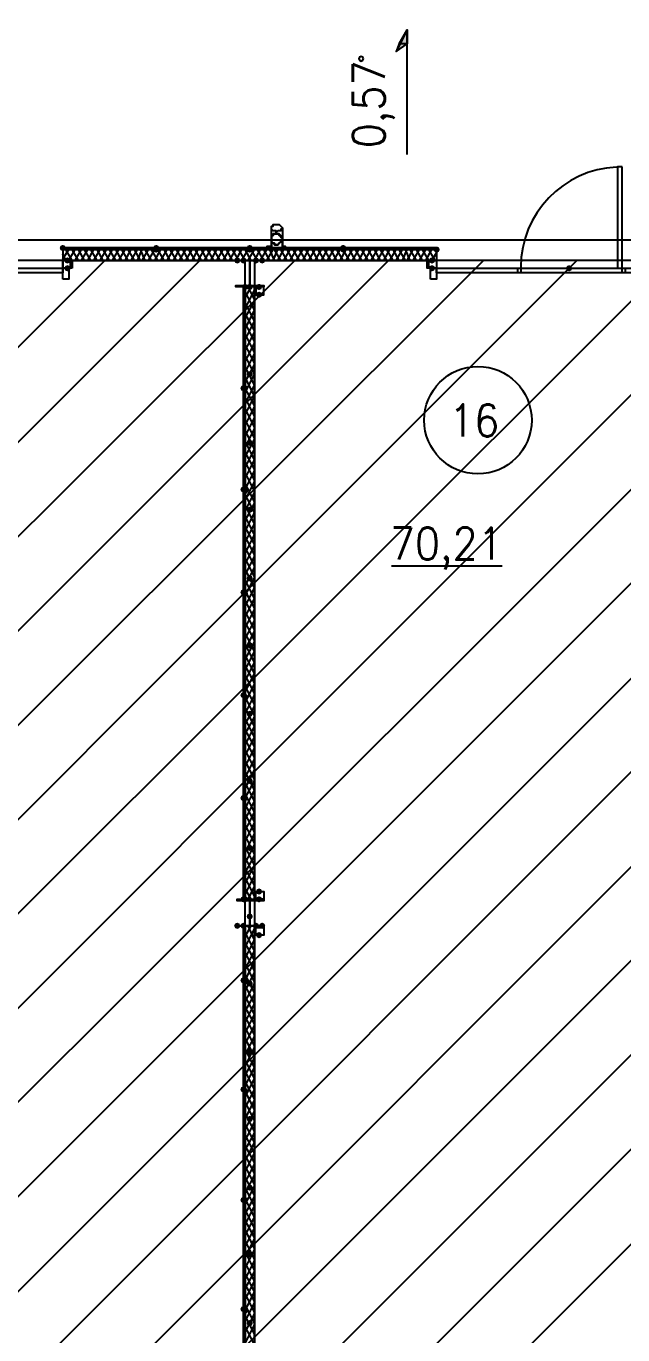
# Model space of a CAD drawing. Header units: millimetres. Extents: x 0 to 420, y 0 to 297.
# Drawn here: x 268.08 to 284.29, y 205.89 to 241.44 of the extents above; entities that cross this region are included whole.
import ezdxf

# ---------------------------------------------------------------- set-up
doc = ezdxf.new("R2010")
doc.units = ezdxf.units.MM
doc.layers.get('0').update_dxf_attribs({"linetype": 'CONTINUOUS'})
doc.styles.get("Standard").update_dxf_attribs({"font": 'STANDARD'})

msp = doc.modelspace()

# ---------------------------------------------------------------- hatches: boundary and pattern name
at = {"true_color": 0x000007}
h = msp.add_hatch(color=0, dxfattribs=at)
h.paths.add_polyline_path([(278.426333, 241.342333), (278.426333, 240.961333), (278.214667, 240.961333)], flags=0)
h.paths.add_polyline_path([(278.426333, 240.961333), (278.214667, 240.961333), (278.13, 240.749667)], flags=0)
at = {"true_color": 0x0000fe}
for points in [[(269.155333, 235.415667), (269.130462, 235.355871), (269.070667, 235.331), (269.010871, 235.355871), (268.986, 235.415667), (269.010871, 235.475462), (269.070667, 235.500333), (269.130462, 235.475463)], [(271.695333, 235.415667), (271.670462, 235.355871), (271.610667, 235.331), (271.550871, 235.355871), (271.526, 235.415667), (271.550871, 235.475462), (271.610667, 235.500333), (271.670462, 235.475463)], [(271.695333, 235.373333), (271.670462, 235.313538), (271.610667, 235.288667), (271.550871, 235.313538), (271.526, 235.373333), (271.550871, 235.433129), (271.610667, 235.458), (271.670462, 235.433129)], [(274.235333, 235.415667), (274.210462, 235.355871), (274.150667, 235.331), (274.090871, 235.355871), (274.066, 235.415667), (274.090871, 235.475462), (274.150667, 235.500333), (274.210462, 235.475463)], [(274.235333, 235.415667), (274.210462, 235.355871), (274.150667, 235.331), (274.090871, 235.355871), (274.066, 235.415667), (274.090871, 235.475462), (274.150667, 235.500333), (274.210462, 235.475463)], [(274.235333, 235.373333), (274.210462, 235.313538), (274.150667, 235.288667), (274.090871, 235.313538), (274.066, 235.373333), (274.090871, 235.433129), (274.150667, 235.458), (274.210462, 235.433129)], [(274.235333, 235.373333), (274.210462, 235.313538), (274.150667, 235.288667), (274.090871, 235.313538), (274.066, 235.373333), (274.090871, 235.433129), (274.150667, 235.458), (274.210462, 235.433129)], [(276.775333, 235.415667), (276.750463, 235.355871), (276.690667, 235.331), (276.630871, 235.355871), (276.606, 235.415667), (276.630871, 235.475462), (276.690667, 235.500333), (276.750462, 235.475463)], [(276.775333, 235.373333), (276.750463, 235.313538), (276.690667, 235.288667), (276.630871, 235.313538), (276.606, 235.373333), (276.630871, 235.433129), (276.690667, 235.458), (276.750462, 235.433129)], [(279.315333, 235.373333), (279.290462, 235.313538), (279.230667, 235.288667), (279.170871, 235.313538), (279.146, 235.373333), (279.170871, 235.433129), (279.230667, 235.458), (279.290462, 235.433129)], [(274.108333, 234.357333), (274.083463, 234.297537), (274.023667, 234.272667), (273.963871, 234.297537), (273.939, 234.357333), (273.963871, 234.417129), (274.023667, 234.442), (274.083462, 234.417129)], [(274.066, 231.605667), (274.041129, 231.545871), (273.981333, 231.521), (273.921538, 231.545871), (273.896667, 231.605667), (273.921537, 231.665462), (273.981333, 231.690333), (274.041129, 231.665463)], [(274.108333, 231.605667), (274.083463, 231.545871), (274.023667, 231.521), (273.963871, 231.545871), (273.939, 231.605667), (273.963871, 231.665462), (274.023667, 231.690333), (274.083462, 231.665463)], [(274.066, 228.854), (274.041129, 228.794204), (273.981333, 228.769333), (273.921538, 228.794204), (273.896667, 228.854), (273.921537, 228.913796), (273.981333, 228.938667), (274.041129, 228.913796)], [(274.108333, 228.811667), (274.083463, 228.751871), (274.023667, 228.727), (273.963871, 228.751871), (273.939, 228.811667), (273.963871, 228.871462), (274.023667, 228.896333), (274.083462, 228.871463)], [(274.066, 226.06), (274.041129, 226.000204), (273.981333, 225.975333), (273.921538, 226.000204), (273.896667, 226.06), (273.921537, 226.119796), (273.981333, 226.144667), (274.041129, 226.119796)], [(274.108333, 226.017667), (274.083463, 225.957871), (274.023667, 225.933), (273.963871, 225.957871), (273.939, 226.017667), (273.963871, 226.077462), (274.023667, 226.102333), (274.083462, 226.077463)], [(274.066, 223.266), (274.041129, 223.206204), (273.981333, 223.181333), (273.921538, 223.206204), (273.896667, 223.266), (273.921537, 223.325796), (273.981333, 223.350667), (274.041129, 223.325796)], [(274.108333, 223.223667), (274.083463, 223.163871), (274.023667, 223.139), (273.963871, 223.163871), (273.939, 223.223667), (273.963871, 223.283462), (274.023667, 223.308333), (274.083462, 223.283463)], [(274.066, 220.472), (274.041129, 220.412204), (273.981333, 220.387333), (273.921538, 220.412204), (273.896667, 220.472), (273.921537, 220.531796), (273.981333, 220.556667), (274.041129, 220.531796)], [(274.108333, 220.472), (274.083463, 220.412204), (274.023667, 220.387333), (273.963871, 220.412204), (273.939, 220.472), (273.963871, 220.531796), (274.023667, 220.556667), (274.083462, 220.531796)], [(274.066, 217.720333), (274.041129, 217.660537), (273.981333, 217.635667), (273.921538, 217.660537), (273.896667, 217.720333), (273.921537, 217.780129), (273.981333, 217.805), (274.041129, 217.780129)], [(274.066, 217.720333), (274.041129, 217.660537), (273.981333, 217.635667), (273.921538, 217.660537), (273.896667, 217.720333), (273.921537, 217.780129), (273.981333, 217.805), (274.041129, 217.780129)], [(274.066, 215.519), (274.041129, 215.459204), (273.981333, 215.434333), (273.921538, 215.459204), (273.896667, 215.519), (273.921537, 215.578796), (273.981333, 215.603667), (274.041129, 215.578796)], [(274.108333, 215.476667), (274.083463, 215.416871), (274.023667, 215.392), (273.963871, 215.416871), (273.939, 215.476667), (273.963871, 215.536462), (274.023667, 215.561333), (274.083462, 215.536463)], [(274.066, 212.555667), (274.041129, 212.495871), (273.981333, 212.471), (273.921538, 212.495871), (273.896667, 212.555667), (273.921537, 212.615462), (273.981333, 212.640333), (274.041129, 212.615463)], [(274.108333, 212.513333), (274.083463, 212.453537), (274.023667, 212.428667), (273.963871, 212.453537), (273.939, 212.513333), (273.963871, 212.573129), (274.023667, 212.598), (274.083462, 212.573129)], [(274.066, 209.55), (274.041129, 209.490204), (273.981333, 209.465333), (273.921538, 209.490204), (273.896667, 209.55), (273.921537, 209.609796), (273.981333, 209.634667), (274.041129, 209.609796)], [(274.108333, 209.55), (274.083463, 209.490204), (274.023667, 209.465333), (273.963871, 209.490204), (273.939, 209.55), (273.963871, 209.609796), (274.023667, 209.634667), (274.083462, 209.609796)], [(274.066, 206.586667), (274.041129, 206.526871), (273.981333, 206.502), (273.921538, 206.526871), (273.896667, 206.586667), (273.921537, 206.646462), (273.981333, 206.671333), (274.041129, 206.646463)], [(274.108333, 206.544333), (274.083463, 206.484537), (274.023667, 206.459667), (273.963871, 206.484537), (273.939, 206.544333), (273.963871, 206.604129), (274.023667, 206.629), (274.083462, 206.604129)]]:
    msp.add_hatch(color=0, dxfattribs=at).paths.add_polyline_path(points, flags=0)
at = {"true_color": 0x000007}
h = msp.add_hatch(color=0, dxfattribs=at)
h.paths.add_polyline_path([(274.150667, 235.415667), (269.070667, 235.415667), (274.150667, 235.373333)], flags=0)
h.paths.add_polyline_path([(269.070667, 235.415667), (274.150667, 235.373333), (269.070667, 235.373333)], flags=0)
h = msp.add_hatch(color=0, dxfattribs=at)
h.paths.add_polyline_path([(279.230667, 235.415667), (274.150667, 235.415667), (279.230667, 235.373333)], flags=0)
h.paths.add_polyline_path([(274.150667, 235.415667), (279.230667, 235.373333), (274.150667, 235.373333)], flags=0)
for points in [[(269.282333, 235.077), (269.257462, 235.017204), (269.197667, 234.992333), (269.137871, 235.017204), (269.113, 235.077), (269.137871, 235.136796), (269.197667, 235.161667), (269.257462, 235.136796)], [(273.896667, 235.077), (273.871796, 235.017204), (273.812, 234.992333), (273.752204, 235.017204), (273.727333, 235.077), (273.752204, 235.136796), (273.812, 235.161667), (273.871796, 235.136796)], [(274.066, 235.077), (274.041129, 235.017204), (273.981333, 234.992333), (273.921538, 235.017204), (273.896667, 235.077), (273.921537, 235.136796), (273.981333, 235.161667), (274.041129, 235.136796)], [(274.404667, 235.077), (274.379796, 235.017204), (274.32, 234.992333), (274.260204, 235.017204), (274.235333, 235.077), (274.260204, 235.136796), (274.32, 235.161667), (274.379796, 235.136796)], [(274.574, 235.077), (274.549129, 235.017204), (274.489333, 234.992333), (274.429538, 235.017204), (274.404667, 235.077), (274.429537, 235.136796), (274.489333, 235.161667), (274.549129, 235.136796)], [(279.188333, 235.077), (279.163462, 235.017204), (279.103667, 234.992333), (279.043871, 235.017204), (279.019, 235.077), (279.043871, 235.136796), (279.103667, 235.161667), (279.163462, 235.136796)], [(269.282333, 234.865333), (269.257462, 234.805537), (269.197667, 234.780667), (269.137871, 234.805537), (269.113, 234.865333), (269.137871, 234.925129), (269.197667, 234.95), (269.257462, 234.925129)], [(279.188333, 234.865333), (279.163462, 234.805537), (279.103667, 234.780667), (279.043871, 234.805537), (279.019, 234.865333), (279.043871, 234.925129), (279.103667, 234.95), (279.163462, 234.925129)], [(282.913667, 234.865333), (282.888796, 234.805537), (282.829, 234.780667), (282.769204, 234.805537), (282.744333, 234.865333), (282.769204, 234.925129), (282.829, 234.95), (282.888796, 234.925129)], [(282.913667, 234.865333), (282.888796, 234.805537), (282.829, 234.780667), (282.769204, 234.805537), (282.744333, 234.865333), (282.769204, 234.925129), (282.829, 234.95), (282.888796, 234.925129)], [(274.108333, 234.357333), (274.083463, 234.297537), (274.023667, 234.272667), (273.963871, 234.297537), (273.939, 234.357333), (273.963871, 234.417129), (274.023667, 234.442), (274.083462, 234.417129)], [(274.235333, 234.357333), (274.210462, 234.297537), (274.150667, 234.272667), (274.090871, 234.297537), (274.066, 234.357333), (274.090871, 234.417129), (274.150667, 234.442), (274.210462, 234.417129)], [(274.489333, 234.357333), (274.464462, 234.297537), (274.404667, 234.272667), (274.344871, 234.297537), (274.32, 234.357333), (274.344871, 234.417129), (274.404667, 234.442), (274.464462, 234.417129)], [(274.489333, 234.145667), (274.464462, 234.085871), (274.404667, 234.061), (274.344871, 234.085871), (274.32, 234.145667), (274.344871, 234.205462), (274.404667, 234.230333), (274.464462, 234.205463)], [(274.235333, 231.986667), (274.210462, 231.926871), (274.150667, 231.902), (274.090871, 231.926871), (274.066, 231.986667), (274.090871, 232.046462), (274.150667, 232.071333), (274.210462, 232.046463)], [(274.235333, 230.124), (274.210462, 230.064204), (274.150667, 230.039333), (274.090871, 230.064204), (274.066, 230.124), (274.090871, 230.183796), (274.150667, 230.208667), (274.210462, 230.183796)], [(274.235333, 228.303667), (274.210462, 228.243871), (274.150667, 228.219), (274.090871, 228.243871), (274.066, 228.303667), (274.090871, 228.363462), (274.150667, 228.388333), (274.210462, 228.363463)], [(274.235333, 226.441), (274.210462, 226.381204), (274.150667, 226.356333), (274.090871, 226.381204), (274.066, 226.441), (274.090871, 226.500796), (274.150667, 226.525667), (274.210462, 226.500796)], [(274.235333, 224.620667), (274.210462, 224.560871), (274.150667, 224.536), (274.090871, 224.560871), (274.066, 224.620667), (274.090871, 224.680462), (274.150667, 224.705333), (274.210462, 224.680463)], [(274.235333, 222.758), (274.210462, 222.698204), (274.150667, 222.673333), (274.090871, 222.698204), (274.066, 222.758), (274.090871, 222.817796), (274.150667, 222.842667), (274.210462, 222.817796)], [(274.235333, 220.937667), (274.210462, 220.877871), (274.150667, 220.853), (274.090871, 220.877871), (274.066, 220.937667), (274.090871, 220.997462), (274.150667, 221.022333), (274.210462, 220.997463)], [(274.235333, 219.117333), (274.210462, 219.057537), (274.150667, 219.032667), (274.090871, 219.057537), (274.066, 219.117333), (274.090871, 219.177129), (274.150667, 219.202), (274.210462, 219.177129)], [(274.489333, 217.932), (274.464462, 217.872204), (274.404667, 217.847333), (274.344871, 217.872204), (274.32, 217.932), (274.344871, 217.991796), (274.404667, 218.016667), (274.464462, 217.991796)], [(274.108333, 217.720333), (274.083463, 217.660537), (274.023667, 217.635667), (273.963871, 217.660537), (273.939, 217.720333), (273.963871, 217.780129), (274.023667, 217.805), (274.083462, 217.780129)], [(274.489333, 217.720333), (274.464462, 217.660537), (274.404667, 217.635667), (274.344871, 217.660537), (274.32, 217.720333), (274.344871, 217.780129), (274.404667, 217.805), (274.464462, 217.780129)], [(274.235333, 217.254667), (274.210462, 217.194871), (274.150667, 217.17), (274.090871, 217.194871), (274.066, 217.254667), (274.090871, 217.314462), (274.150667, 217.339333), (274.210462, 217.314463)], [(273.896667, 217.000667), (273.871796, 216.940871), (273.812, 216.916), (273.752204, 216.940871), (273.727333, 217.000667), (273.752204, 217.060462), (273.812, 217.085333), (273.871796, 217.060463)], [(274.066, 217.000667), (274.041129, 216.940871), (273.981333, 216.916), (273.921538, 216.940871), (273.896667, 217.000667), (273.921537, 217.060462), (273.981333, 217.085333), (274.041129, 217.060463)], [(274.404667, 217.000667), (274.379796, 216.940871), (274.32, 216.916), (274.260204, 216.940871), (274.235333, 217.000667), (274.260204, 217.060462), (274.32, 217.085333), (274.379796, 217.060463)], [(274.574, 217.000667), (274.549129, 216.940871), (274.489333, 216.916), (274.429538, 216.940871), (274.404667, 217.000667), (274.429537, 217.060462), (274.489333, 217.085333), (274.549129, 217.060463)], [(274.489333, 216.746667), (274.464462, 216.686871), (274.404667, 216.662), (274.344871, 216.686871), (274.32, 216.746667), (274.344871, 216.806462), (274.404667, 216.831333), (274.464462, 216.806463)], [(274.235333, 215.434333), (274.210462, 215.374537), (274.150667, 215.349667), (274.090871, 215.374537), (274.066, 215.434333), (274.090871, 215.494129), (274.150667, 215.519), (274.210462, 215.494129)], [(274.235333, 213.571667), (274.210462, 213.511871), (274.150667, 213.487), (274.090871, 213.511871), (274.066, 213.571667), (274.090871, 213.631462), (274.150667, 213.656333), (274.210462, 213.631463)], [(274.235333, 211.751333), (274.210462, 211.691537), (274.150667, 211.666667), (274.090871, 211.691537), (274.066, 211.751333), (274.090871, 211.811129), (274.150667, 211.836), (274.210462, 211.811129)], [(274.235333, 209.888667), (274.210462, 209.828871), (274.150667, 209.804), (274.090871, 209.828871), (274.066, 209.888667), (274.090871, 209.948462), (274.150667, 209.973333), (274.210462, 209.948463)], [(274.235333, 208.068333), (274.210462, 208.008537), (274.150667, 207.983667), (274.090871, 208.008537), (274.066, 208.068333), (274.090871, 208.128129), (274.150667, 208.153), (274.210462, 208.128129)], [(274.235333, 206.205667), (274.210462, 206.145871), (274.150667, 206.121), (274.090871, 206.145871), (274.066, 206.205667), (274.090871, 206.265462), (274.150667, 206.290333), (274.210462, 206.265463)]]:
    msp.add_hatch(color=0, dxfattribs=at).paths.add_polyline_path(points, flags=0)
h = msp.add_hatch(color=0, dxfattribs=at)
h.paths.add_polyline_path([(274.023667, 234.357333), (273.981333, 234.357333), (274.023667, 217.720333)], flags=0)
h.paths.add_polyline_path([(273.981333, 234.357333), (274.023667, 217.720333), (273.981333, 217.720333)], flags=0)
h = msp.add_hatch(color=0, dxfattribs=at)
h.paths.add_polyline_path([(274.023667, 217.000667), (273.981333, 217.000667), (274.023667, 200.617667)], flags=0)
h.paths.add_polyline_path([(273.981333, 217.000667), (274.023667, 200.617667), (273.981333, 200.617667)], flags=0)

# ---------------------------------------------------------------- linework, layer by layer
at = {"color": 0, "true_color": 0x000007}
for points in [[(117.263333, 244.221), (378.883333, 244.221), (378.883333, 235.627333), (117.263333, 235.627333)], [(278.426333, 241.342333), (278.426333, 240.961333), (278.214667, 240.961333)], [(278.426333, 240.961333), (278.214667, 240.961333), (278.13, 240.749667)], [(277.241, 240.559167), (277.222394, 240.604061), (277.1775, 240.622667), (277.132606, 240.604061), (277.114, 240.559167), (277.132606, 240.514272), (277.1775, 240.495667), (277.222394, 240.514272)], [(284.268333, 237.617), (284.141333, 237.617), (284.141333, 234.865333), (284.268333, 234.865333)], [(274.616333, 235.458), (274.743333, 235.458), (274.743333, 235.669667), (274.743333, 235.712), (274.743333, 235.754333), (274.785667, 235.754333), (274.785667, 235.796667), (274.828, 235.796667), (274.870333, 235.796667), (274.912667, 235.796667), (274.955, 235.796667), (274.997333, 235.754333), (274.997333, 235.712), (275.039667, 235.712), (275.039667, 235.669667), (275.039667, 235.458), (275.124333, 235.458), (275.039667, 235.458), (275.039667, 235.669667), (274.997333, 235.712), (274.997333, 235.754333), (274.955, 235.754333), (274.955, 235.796667), (274.912667, 235.796667), (274.870333, 235.796667), (274.828, 235.796667), (274.785667, 235.796667), (274.785667, 235.754333), (274.743333, 235.754333), (274.743333, 235.712), (274.743333, 235.669667), (274.743333, 235.458), (274.616333, 235.458), (274.743333, 235.458), (274.743333, 235.669667), (274.743333, 235.712), (274.743333, 235.754333), (274.785667, 235.754333), (274.785667, 235.796667), (274.828, 235.796667), (274.870333, 235.796667), (274.912667, 235.796667), (274.955, 235.796667), (274.997333, 235.754333), (274.997333, 235.712), (275.039667, 235.712), (275.039667, 235.669667), (275.039667, 235.458), (275.124333, 235.458), (275.039667, 235.458), (275.039667, 235.669667), (274.997333, 235.712), (274.997333, 235.754333), (274.955, 235.754333), (274.955, 235.796667), (274.912667, 235.796667), (274.870333, 235.796667), (274.828, 235.796667), (274.785667, 235.796667), (274.785667, 235.754333), (274.743333, 235.754333), (274.743333, 235.712), (274.743333, 235.669667), (274.743333, 235.458), (274.616333, 235.458), (274.743333, 235.458), (274.743333, 235.669667), (274.743333, 235.712), (274.743333, 235.754333), (274.785667, 235.754333), (274.785667, 235.796667), (274.828, 235.796667), (274.870333, 235.796667), (274.912667, 235.796667), (274.955, 235.796667), (274.955, 235.754333), (274.997333, 235.754333), (274.997333, 235.712), (275.039667, 235.669667), (275.039667, 235.458), (275.124333, 235.458), (275.039667, 235.458), (275.039667, 235.669667), (275.039667, 235.712), (274.997333, 235.712), (274.997333, 235.754333), (274.955, 235.796667), (274.912667, 235.796667), (274.870333, 235.796667), (274.828, 235.796667), (274.785667, 235.796667), (274.785667, 235.754333), (274.743333, 235.754333), (274.743333, 235.712), (274.743333, 235.669667), (274.743333, 235.458)], [(274.743333, 235.966), (274.743333, 236.008333), (274.785667, 236.008333), (274.785667, 236.050667), (274.828, 236.050667), (274.870333, 236.050667), (274.912667, 236.050667), (274.955, 236.050667), (274.997333, 236.008333), (275.039667, 235.966), (275.039667, 235.923667), (274.997333, 235.923667), (274.997333, 235.881333), (274.955, 235.881333), (274.912667, 235.881333), (274.870333, 235.839), (274.870333, 235.881333), (274.828, 235.881333), (274.785667, 235.881333), (274.743333, 235.923667)], [(274.743333, 235.669667), (274.743333, 235.627333), (274.743333, 235.585), (274.785667, 235.542667), (274.828, 235.542667), (274.828, 235.500333), (274.870333, 235.500333), (274.912667, 235.500333), (274.955, 235.542667), (274.997333, 235.585), (274.997333, 235.627333), (275.039667, 235.627333), (275.039667, 235.669667), (274.997333, 235.712), (274.997333, 235.754333), (274.955, 235.754333), (274.955, 235.796667), (274.912667, 235.796667), (274.870333, 235.796667), (274.828, 235.796667), (274.785667, 235.796667), (274.785667, 235.754333), (274.743333, 235.754333), (274.743333, 235.712), (274.743333, 235.669667), (274.743333, 235.712), (274.743333, 235.754333), (274.785667, 235.754333), (274.785667, 235.796667), (274.828, 235.796667), (274.870333, 235.796667), (274.912667, 235.796667), (274.955, 235.796667), (274.955, 235.754333), (274.997333, 235.754333), (274.997333, 235.712), (275.039667, 235.669667), (275.039667, 235.627333), (274.997333, 235.627333), (274.997333, 235.585), (274.955, 235.542667), (274.912667, 235.500333), (274.870333, 235.500333), (274.828, 235.500333), (274.828, 235.542667), (274.785667, 235.542667), (274.743333, 235.585), (274.743333, 235.627333)], [(275.039667, 235.669667), (275.039667, 235.627333), (274.997333, 235.627333), (274.997333, 235.585), (274.955, 235.542667), (274.912667, 235.500333), (274.870333, 235.500333), (274.828, 235.500333), (274.828, 235.542667), (274.785667, 235.542667), (274.743333, 235.585), (274.743333, 235.627333), (274.743333, 235.669667), (274.743333, 235.712), (274.743333, 235.754333), (274.785667, 235.754333), (274.785667, 235.796667), (274.828, 235.796667), (274.870333, 235.796667), (274.912667, 235.796667), (274.955, 235.796667), (274.955, 235.754333), (274.997333, 235.754333), (274.997333, 235.712)], [(105.156, 117.940667), (390.990667, 117.940667), (390.990667, 235.627333), (105.156, 235.627333)], [(274.150667, 235.415667), (269.070667, 235.415667), (274.150667, 235.373333)], [(269.070667, 235.415667), (274.150667, 235.373333), (269.070667, 235.373333)], [(269.070667, 235.373333), (274.150667, 235.373333), (274.150667, 235.415667), (269.070667, 235.415667)], [(269.070667, 235.373333), (274.150667, 235.373333), (274.150667, 235.415667), (269.070667, 235.415667)], [(279.230667, 235.415667), (274.150667, 235.415667), (279.230667, 235.373333)], [(274.150667, 235.415667), (279.230667, 235.373333), (274.150667, 235.373333)], [(279.230667, 235.415667), (274.150667, 235.415667), (274.150667, 235.373333), (279.230667, 235.373333)], [(279.230667, 235.415667), (274.150667, 235.415667), (274.150667, 235.373333), (279.230667, 235.373333)], [(274.023667, 235.077), (256.921, 235.077), (256.921, 200.617667), (274.023667, 200.617667)], [(269.324667, 234.865333), (269.070667, 234.865333), (269.070667, 235.077), (269.324667, 235.077)], [(269.282333, 234.865333), (269.282333, 235.077), (269.070667, 235.077), (269.070667, 234.865333)], [(274.531667, 234.357333), (273.769667, 234.357333), (273.769667, 234.399667), (274.150667, 234.399667), (274.150667, 235.077), (273.769667, 235.077), (274.531667, 235.077), (274.150667, 235.077), (274.150667, 234.399667), (274.531667, 234.399667)], [(291.380333, 200.617667), (291.380333, 235.077), (274.277667, 235.077), (274.277667, 200.617667)], [(279.230667, 234.865333), (279.019, 234.865333), (279.019, 235.077), (279.230667, 235.077), (279.230667, 234.865333), (278.976667, 234.865333), (278.976667, 235.077), (279.230667, 235.077)], [(261.831667, 234.865333), (269.070667, 234.865333), (269.070667, 234.738333), (261.831667, 234.738333)], [(269.070667, 234.569), (269.070667, 234.865333), (269.24, 234.865333), (269.24, 234.569)], [(279.061333, 234.569), (279.061333, 234.865333), (279.230667, 234.865333), (279.230667, 234.569)], [(279.230667, 234.865333), (286.469667, 234.865333), (286.469667, 234.738333), (279.230667, 234.738333)], [(281.432, 234.865333), (281.516667, 234.865333), (281.516667, 234.738333), (281.432, 234.738333)], [(284.268333, 234.865333), (284.353, 234.865333), (284.353, 234.738333), (284.268333, 234.738333)], [(274.023667, 234.357333), (273.981333, 234.357333), (274.023667, 217.720333)], [(273.981333, 234.357333), (274.023667, 217.720333), (273.981333, 217.720333)], [(273.981333, 234.357333), (273.981333, 217.720333), (274.023667, 217.720333), (274.023667, 234.357333)], [(273.981333, 234.357333), (273.981333, 217.720333), (274.023667, 217.720333), (274.023667, 234.357333)], [(274.277667, 217.720333), (274.277667, 234.357333), (274.023667, 234.357333), (274.023667, 217.720333)], [(274.531667, 234.357333), (274.32, 234.357333), (274.32, 234.145667), (274.531667, 234.145667), (274.531667, 234.357333), (274.277667, 234.357333), (274.277667, 234.145667), (274.531667, 234.145667)], [(274.531667, 217.000667), (273.812, 217.000667), (274.150667, 217.000667), (274.150667, 217.678), (273.812, 217.678), (273.812, 217.720333), (274.531667, 217.720333), (274.531667, 217.678), (274.150667, 217.678), (274.150667, 217.000667)], [(274.531667, 217.720333), (274.32, 217.720333), (274.32, 217.932), (274.531667, 217.932), (274.531667, 217.720333), (274.277667, 217.720333), (274.277667, 217.932), (274.531667, 217.932)], [(274.023667, 217.000667), (273.981333, 217.000667), (274.023667, 200.617667)], [(273.981333, 217.000667), (274.023667, 200.617667), (273.981333, 200.617667)], [(273.981333, 217.000667), (273.981333, 200.617667), (274.023667, 200.617667), (274.023667, 217.000667)], [(273.981333, 217.000667), (273.981333, 200.617667), (274.023667, 200.617667), (274.023667, 217.000667)], [(274.531667, 216.746667), (274.32, 216.746667), (274.32, 216.958333), (274.531667, 216.958333), (274.531667, 216.746667), (274.277667, 216.746667), (274.277667, 217.000667), (274.531667, 217.000667)]]:
    msp.add_lwpolyline(points, close=True, dxfattribs=at)
for points in [[(278.426333, 237.955667), (278.426333, 241.342333), (278.13, 240.749667), (278.426333, 240.961333)], [(284.118677, 237.613977), (283.85015, 237.588163), (283.590069, 237.537219), (283.339649, 237.462416), (283.100107, 237.365024), (282.872658, 237.246314), (282.658519, 237.107555), (282.458905, 236.950018), (282.275033, 236.774973), (282.10812, 236.58369), (281.95938, 236.377438), (281.830031, 236.157489), (281.721288, 235.925112), (281.634367, 235.681577), (281.570485, 235.428154), (281.530857, 235.166115), (281.516701, 234.896728)], [(274.743333, 235.669667), (274.743333, 235.966)], [(275.039667, 235.966), (275.039667, 235.669667)], [(274.150667, 235.373333), (269.070667, 235.373333), (274.150667, 235.415667), (269.070667, 235.415667)], [(269.070667, 235.119333), (269.24, 235.373333)], [(269.070667, 235.373333), (269.070667, 235.077)], [(269.070667, 235.373333), (269.070667, 235.077)], [(279.230667, 235.373333), (269.070667, 235.373333)], [(269.324667, 235.077), (269.155333, 235.373333)], [(269.24, 235.077), (269.409333, 235.373333)], [(269.494, 235.077), (269.324667, 235.373333)], [(269.409333, 235.077), (269.578667, 235.373333)], [(269.663333, 235.077), (269.494, 235.373333)], [(269.578667, 235.077), (269.748, 235.373333)], [(269.832667, 235.077), (269.663333, 235.373333)], [(269.748, 235.077), (269.917333, 235.373333)], [(270.002, 235.077), (269.832667, 235.373333)], [(269.917333, 235.077), (270.086667, 235.373333)], [(270.171333, 235.077), (270.002, 235.373333)], [(270.086667, 235.077), (270.256, 235.373333)], [(270.340667, 235.077), (270.171333, 235.373333)], [(270.256, 235.077), (270.425333, 235.373333)], [(270.51, 235.077), (270.340667, 235.373333)], [(270.425333, 235.077), (270.594667, 235.373333)], [(270.679333, 235.077), (270.51, 235.373333)], [(270.594667, 235.077), (270.764, 235.373333)], [(270.848667, 235.077), (270.679333, 235.373333)], [(270.764, 235.077), (270.933333, 235.373333)], [(271.018, 235.077), (270.848667, 235.373333)], [(270.933333, 235.077), (271.102667, 235.373333)], [(271.187333, 235.077), (271.018, 235.373333)], [(271.102667, 235.077), (271.229667, 235.373333)], [(271.314333, 235.077), (271.187333, 235.373333)], [(271.229667, 235.077), (271.399, 235.373333)], [(271.483667, 235.077), (271.314333, 235.373333)], [(271.399, 235.077), (271.568333, 235.373333)], [(271.653, 235.077), (271.483667, 235.373333)], [(271.568333, 235.077), (271.737667, 235.373333)], [(271.822333, 235.077), (271.653, 235.373333)], [(271.737667, 235.077), (271.907, 235.373333)], [(271.991667, 235.077), (271.822333, 235.373333)], [(271.907, 235.077), (272.076333, 235.373333)], [(272.161, 235.077), (271.991667, 235.373333)], [(272.076333, 235.077), (272.245667, 235.373333)], [(272.330333, 235.077), (272.161, 235.373333)], [(272.245667, 235.077), (272.415, 235.373333)], [(272.499667, 235.077), (272.330333, 235.373333)], [(272.415, 235.077), (272.584333, 235.373333)], [(272.669, 235.077), (272.499667, 235.373333)], [(272.584333, 235.077), (272.753667, 235.373333)], [(272.838333, 235.077), (272.669, 235.373333)], [(272.753667, 235.077), (272.923, 235.373333)], [(273.007667, 235.077), (272.838333, 235.373333)], [(272.923, 235.077), (273.092333, 235.373333)], [(273.177, 235.077), (273.007667, 235.373333)], [(273.092333, 235.077), (273.261667, 235.373333)], [(273.346333, 235.077), (273.177, 235.373333)], [(273.261667, 235.077), (273.431, 235.373333)], [(273.515667, 235.077), (273.346333, 235.373333)], [(273.431, 235.077), (273.600333, 235.373333)], [(273.685, 235.077), (273.515667, 235.373333)], [(273.600333, 235.077), (273.769667, 235.373333)], [(273.854333, 235.077), (273.685, 235.373333)], [(273.769667, 235.077), (273.939, 235.373333)], [(274.023667, 235.077), (273.854333, 235.373333)], [(273.939, 235.077), (274.108333, 235.373333)], [(274.193, 235.077), (274.023667, 235.373333)], [(274.108333, 235.077), (274.277667, 235.373333)], [(279.230667, 235.415667), (274.150667, 235.415667), (279.230667, 235.415667), (274.150667, 235.373333)], [(274.362333, 235.077), (274.193, 235.373333)], [(274.277667, 235.077), (274.447, 235.373333)], [(274.531667, 235.077), (274.362333, 235.373333)], [(274.447, 235.077), (274.616333, 235.373333)], [(274.701, 235.077), (274.531667, 235.373333)], [(274.616333, 235.077), (274.785667, 235.373333)], [(274.828, 235.077), (274.701, 235.373333)], [(274.785667, 235.077), (274.912667, 235.373333)], [(274.997333, 235.077), (274.828, 235.373333)], [(274.912667, 235.077), (275.082, 235.373333)], [(275.166667, 235.077), (274.997333, 235.373333)], [(275.082, 235.077), (275.251333, 235.373333)], [(275.336, 235.077), (275.166667, 235.373333)], [(275.251333, 235.077), (275.420667, 235.373333)], [(275.505333, 235.077), (275.336, 235.373333)], [(275.420667, 235.077), (275.59, 235.373333)], [(275.674667, 235.077), (275.505333, 235.373333)], [(275.59, 235.077), (275.759333, 235.373333)], [(275.844, 235.077), (275.674667, 235.373333)], [(275.759333, 235.077), (275.928667, 235.373333)], [(276.013333, 235.077), (275.844, 235.373333)], [(275.928667, 235.077), (276.098, 235.373333)], [(276.182667, 235.077), (276.013333, 235.373333)], [(276.098, 235.077), (276.267333, 235.373333)], [(276.352, 235.077), (276.182667, 235.373333)], [(276.267333, 235.077), (276.436667, 235.373333)], [(276.521333, 235.077), (276.352, 235.373333)], [(276.436667, 235.077), (276.606, 235.373333)], [(276.690667, 235.077), (276.521333, 235.373333)], [(276.606, 235.077), (276.775333, 235.373333)], [(276.86, 235.077), (276.690667, 235.373333)], [(276.775333, 235.077), (276.944667, 235.373333)], [(277.029333, 235.077), (276.86, 235.373333)], [(276.944667, 235.077), (277.114, 235.373333)], [(277.198667, 235.077), (277.029333, 235.373333)], [(277.114, 235.077), (277.283333, 235.373333)], [(277.368, 235.077), (277.198667, 235.373333)], [(277.283333, 235.077), (277.452667, 235.373333)], [(277.537333, 235.077), (277.368, 235.373333)], [(277.452667, 235.077), (277.622, 235.373333)], [(277.706667, 235.077), (277.537333, 235.373333)], [(277.622, 235.077), (277.791333, 235.373333)], [(277.876, 235.077), (277.706667, 235.373333)], [(277.791333, 235.077), (277.960667, 235.373333)], [(278.045333, 235.077), (277.876, 235.373333)], [(277.960667, 235.077), (278.13, 235.373333)], [(278.214667, 235.077), (278.045333, 235.373333)], [(278.13, 235.077), (278.299333, 235.373333)], [(278.384, 235.077), (278.214667, 235.373333)], [(278.299333, 235.077), (278.426333, 235.373333)], [(278.511, 235.077), (278.384, 235.373333)], [(278.426333, 235.077), (278.595667, 235.373333)], [(278.680333, 235.077), (278.511, 235.373333)], [(278.595667, 235.077), (278.765, 235.373333)], [(278.849667, 235.077), (278.680333, 235.373333)], [(278.765, 235.077), (278.934333, 235.373333)], [(279.019, 235.077), (278.849667, 235.373333)], [(278.934333, 235.077), (279.103667, 235.373333)], [(279.188333, 235.077), (279.019, 235.373333)], [(279.230667, 235.331), (279.188333, 235.373333)], [(279.230667, 235.373333), (279.230667, 235.077)], [(279.230667, 235.373333), (279.230667, 235.077)], [(269.070667, 234.992333), (269.070667, 235.077), (265.472333, 235.077)], [(269.155333, 235.077), (269.070667, 235.246333)], [(269.24, 235.077), (279.061333, 235.077)], [(274.150667, 234.357333), (274.150667, 235.077)], [(279.103667, 235.077), (279.230667, 235.288667)], [(282.829, 235.077), (279.230667, 235.077), (279.230667, 234.992333)], [(286.469667, 234.992333), (286.469667, 235.077), (282.829, 235.077)], [(265.472333, 234.865333), (269.070667, 234.865333), (269.070667, 234.992333)], [(279.230667, 234.992333), (279.230667, 234.865333), (282.829, 234.865333)], [(282.829, 234.865333), (286.469667, 234.865333), (286.469667, 234.992333)], [(273.812, 234.357333), (273.812, 234.399667)], [(273.981333, 234.357333), (273.981333, 234.399667)], [(273.981333, 234.357333), (273.981333, 217.720333), (273.981333, 234.357333), (274.023667, 217.720333)], [(274.023667, 234.061), (274.193, 234.357333)], [(274.277667, 234.018667), (274.108333, 234.357333)], [(274.277667, 234.315), (274.277667, 234.357333)], [(274.32, 234.357333), (274.32, 234.399667)], [(274.489333, 234.357333), (274.489333, 234.399667)], [(274.023667, 233.764667), (274.277667, 234.272667)], [(274.277667, 233.722333), (274.023667, 234.230333)], [(274.023667, 233.510667), (274.277667, 233.976333)], [(274.277667, 233.426), (274.023667, 233.934)], [(274.023667, 233.214333), (274.277667, 233.722333)], [(274.277667, 233.172), (274.023667, 233.637667)], [(274.023667, 232.918), (274.277667, 233.426)], [(274.277667, 232.875667), (274.023667, 233.383667)], [(274.023667, 232.621667), (274.277667, 233.129667)], [(274.277667, 232.579333), (274.023667, 233.087333)], [(274.023667, 232.325333), (274.277667, 232.833333)], [(274.277667, 232.283), (274.023667, 232.791)], [(274.023667, 232.029), (274.277667, 232.537)], [(274.277667, 231.986667), (274.023667, 232.494667)], [(274.023667, 231.775), (274.277667, 232.240667)], [(274.277667, 231.690333), (274.023667, 232.198333)], [(274.023667, 231.478667), (274.277667, 231.986667)], [(274.277667, 231.394), (274.023667, 231.902)], [(274.023667, 231.182333), (274.277667, 231.690333)], [(274.277667, 231.14), (274.023667, 231.605667)], [(274.023667, 230.886), (274.277667, 231.394)], [(274.277667, 230.843667), (274.023667, 231.351667)], [(274.023667, 230.589667), (274.277667, 231.097667)], [(274.277667, 230.547333), (274.023667, 231.055333)], [(274.023667, 230.293333), (274.277667, 230.801333)], [(274.277667, 230.251), (274.023667, 230.759)], [(274.023667, 229.997), (274.277667, 230.505)], [(274.277667, 229.954667), (274.023667, 230.462667)], [(274.023667, 229.743), (274.277667, 230.208667)], [(274.277667, 229.658333), (274.023667, 230.166333)], [(274.023667, 229.446667), (274.277667, 229.954667)], [(274.277667, 229.404333), (274.023667, 229.87)], [(274.023667, 229.150333), (274.277667, 229.658333)], [(274.277667, 229.108), (274.023667, 229.616)], [(274.023667, 228.854), (274.277667, 229.362)], [(274.277667, 228.811667), (274.023667, 229.319667)], [(274.023667, 228.557667), (274.277667, 229.065667)], [(274.277667, 228.515333), (274.023667, 229.023333)], [(274.023667, 228.261333), (274.277667, 228.769333)], [(274.277667, 228.219), (274.023667, 228.727)], [(274.023667, 228.007333), (274.277667, 228.473)], [(274.277667, 227.922667), (274.023667, 228.430667)], [(274.023667, 227.711), (274.277667, 228.219)], [(274.277667, 227.626333), (274.023667, 228.134333)], [(274.023667, 227.414667), (274.277667, 227.922667)], [(274.277667, 227.372333), (274.023667, 227.838)], [(274.023667, 227.118333), (274.277667, 227.626333)], [(274.277667, 227.076), (274.023667, 227.584)], [(274.023667, 226.822), (274.277667, 227.33)], [(274.277667, 226.779667), (274.023667, 227.287667)], [(274.023667, 226.525667), (274.277667, 227.033667)], [(274.277667, 226.483333), (274.023667, 226.991333)], [(274.023667, 226.229333), (274.277667, 226.737333)], [(274.277667, 226.187), (274.023667, 226.695)], [(278.003, 226.779667), (281.008667, 226.779667)], [(274.023667, 225.975333), (274.277667, 226.441)], [(274.277667, 225.890667), (274.023667, 226.398667)], [(274.023667, 225.679), (274.277667, 226.187)], [(274.277667, 225.636667), (274.023667, 226.102333)], [(274.023667, 225.382667), (274.277667, 225.890667)], [(274.277667, 225.340333), (274.023667, 225.848333)], [(274.023667, 225.086333), (274.277667, 225.594333)], [(274.277667, 225.044), (274.023667, 225.552)], [(274.023667, 224.79), (274.277667, 225.298)], [(274.277667, 224.747667), (274.023667, 225.255667)], [(274.023667, 224.493667), (274.277667, 225.001667)], [(274.277667, 224.451333), (274.023667, 224.959333)], [(274.023667, 224.239667), (274.277667, 224.705333)], [(274.277667, 224.155), (274.023667, 224.663)], [(274.023667, 223.943333), (274.277667, 224.451333)], [(274.277667, 223.858667), (274.023667, 224.366667)], [(274.023667, 223.647), (274.277667, 224.155)], [(274.277667, 223.604667), (274.023667, 224.070333)], [(274.023667, 223.350667), (274.277667, 223.858667)], [(274.277667, 223.308333), (274.023667, 223.816333)], [(274.023667, 223.054333), (274.277667, 223.562333)], [(274.277667, 223.012), (274.023667, 223.52)], [(274.023667, 222.758), (274.277667, 223.266)], [(274.277667, 222.715667), (274.023667, 223.223667)], [(274.023667, 222.461667), (274.277667, 222.969667)], [(274.277667, 222.419333), (274.023667, 222.927333)], [(274.023667, 222.207667), (274.277667, 222.673333)], [(274.277667, 222.123), (274.023667, 222.631)], [(274.023667, 221.911333), (274.277667, 222.419333)], [(274.277667, 221.869), (274.023667, 222.334667)], [(274.023667, 221.615), (274.277667, 222.123)], [(274.277667, 221.572667), (274.023667, 222.080667)], [(274.023667, 221.318667), (274.277667, 221.826667)], [(274.277667, 221.276333), (274.023667, 221.784333)], [(274.023667, 221.022333), (274.277667, 221.530333)], [(274.277667, 220.98), (274.023667, 221.488)], [(274.023667, 220.726), (274.277667, 221.234)], [(274.277667, 220.683667), (274.023667, 221.191667)], [(274.023667, 220.472), (274.277667, 220.937667)], [(274.277667, 220.387333), (274.023667, 220.895333)], [(274.023667, 220.175667), (274.277667, 220.683667)], [(274.277667, 220.091), (274.023667, 220.599)], [(274.023667, 219.879333), (274.277667, 220.387333)], [(274.277667, 219.837), (274.023667, 220.302667)], [(274.023667, 219.583), (274.277667, 220.091)], [(274.277667, 219.540667), (274.023667, 220.048667)], [(274.023667, 219.286667), (274.277667, 219.794667)], [(274.277667, 219.244333), (274.023667, 219.752333)], [(274.023667, 218.990333), (274.277667, 219.498333)], [(274.277667, 218.948), (274.023667, 219.456)], [(274.023667, 218.694), (274.277667, 219.202)], [(274.277667, 218.651667), (274.023667, 219.159667)], [(274.023667, 218.44), (274.277667, 218.905667)], [(274.277667, 218.355333), (274.023667, 218.863333)], [(274.023667, 218.143667), (274.277667, 218.651667)], [(274.277667, 218.101333), (274.023667, 218.567)], [(274.023667, 217.847333), (274.277667, 218.355333)], [(274.277667, 217.805), (274.023667, 218.313)], [(274.193, 217.720333), (274.023667, 218.016667)], [(274.108333, 217.720333), (274.277667, 218.059)], [(273.812, 217.678), (273.812, 217.720333)], [(273.981333, 217.678), (273.981333, 217.720333)], [(274.150667, 217.000667), (274.150667, 217.720333)], [(274.277667, 217.720333), (274.277667, 217.762667)], [(274.32, 217.678), (274.32, 217.720333)], [(274.489333, 217.678), (274.489333, 217.720333)], [(273.981333, 217.000667), (273.981333, 200.617667), (273.981333, 217.000667), (274.023667, 200.617667)], [(274.023667, 216.958333), (274.023667, 217.000667)], [(274.023667, 216.704333), (274.193, 217.000667)], [(274.277667, 200.617667), (274.277667, 217.000667), (274.023667, 217.000667), (274.023667, 200.617667)], [(274.023667, 216.408), (274.277667, 216.916)], [(274.277667, 216.619667), (274.108333, 217.000667)], [(274.277667, 216.916), (274.277667, 217.000667)], [(274.404667, 216.958333), (274.404667, 217.000667)], [(274.277667, 216.323333), (274.023667, 216.831333)], [(274.023667, 216.111667), (274.277667, 216.619667)], [(274.277667, 216.069333), (274.023667, 216.535)], [(274.023667, 215.815333), (274.277667, 216.323333)], [(274.277667, 215.773), (274.023667, 216.281)], [(274.023667, 215.519), (274.277667, 216.027)], [(274.277667, 215.476667), (274.023667, 215.984667)], [(274.023667, 215.222667), (274.277667, 215.730667)], [(274.277667, 215.180333), (274.023667, 215.688333)], [(274.023667, 214.926333), (274.277667, 215.434333)], [(274.277667, 214.884), (274.023667, 215.392)], [(274.023667, 214.672333), (274.277667, 215.138)], [(274.277667, 214.587667), (274.023667, 215.095667)], [(274.023667, 214.376), (274.277667, 214.884)], [(274.277667, 214.333667), (274.023667, 214.799333)], [(274.023667, 214.079667), (274.277667, 214.587667)], [(274.277667, 214.037333), (274.023667, 214.545333)], [(274.023667, 213.783333), (274.277667, 214.291333)], [(274.277667, 213.741), (274.023667, 214.249)], [(274.023667, 213.487), (274.277667, 213.995)], [(274.277667, 213.444667), (274.023667, 213.952667)], [(274.023667, 213.190667), (274.277667, 213.698667)], [(274.277667, 213.148333), (274.023667, 213.656333)], [(274.023667, 212.936667), (274.277667, 213.402333)], [(274.277667, 212.852), (274.023667, 213.36)], [(274.023667, 212.640333), (274.277667, 213.148333)], [(274.277667, 212.555667), (274.023667, 213.063667)], [(274.023667, 212.344), (274.277667, 212.852)], [(274.277667, 212.301667), (274.023667, 212.767333)], [(274.023667, 212.047667), (274.277667, 212.555667)], [(274.277667, 212.005333), (274.023667, 212.513333)], [(274.023667, 211.751333), (274.277667, 212.259333)], [(274.277667, 211.709), (274.023667, 212.217)], [(274.023667, 211.455), (274.277667, 211.963)], [(274.277667, 211.412667), (274.023667, 211.920667)], [(274.023667, 211.158667), (274.277667, 211.666667)], [(274.277667, 211.116333), (274.023667, 211.624333)], [(274.023667, 210.904667), (274.277667, 211.370333)], [(274.277667, 210.82), (274.023667, 211.328)], [(274.023667, 210.608333), (274.277667, 211.116333)], [(274.277667, 210.566), (274.023667, 211.031667)], [(274.023667, 210.312), (274.277667, 210.82)], [(274.277667, 210.269667), (274.023667, 210.777667)], [(274.023667, 210.015667), (274.277667, 210.523667)], [(274.277667, 209.973333), (274.023667, 210.481333)], [(274.023667, 209.719333), (274.277667, 210.227333)], [(274.277667, 209.677), (274.023667, 210.185)], [(274.023667, 209.423), (274.277667, 209.931)], [(274.277667, 209.380667), (274.023667, 209.888667)], [(274.023667, 209.169), (274.277667, 209.634667)], [(274.277667, 209.084333), (274.023667, 209.592333)], [(274.023667, 208.872667), (274.277667, 209.380667)], [(274.277667, 208.788), (274.023667, 209.296)], [(274.023667, 208.576333), (274.277667, 209.084333)], [(274.277667, 208.534), (274.023667, 208.999667)], [(274.023667, 208.28), (274.277667, 208.788)], [(274.277667, 208.237667), (274.023667, 208.745667)], [(274.023667, 207.983667), (274.277667, 208.491667)], [(274.277667, 207.941333), (274.023667, 208.449333)], [(274.023667, 207.687333), (274.277667, 208.195333)], [(274.277667, 207.645), (274.023667, 208.153)], [(274.023667, 207.391), (274.277667, 207.899)], [(274.277667, 207.348667), (274.023667, 207.856667)], [(274.023667, 207.137), (274.277667, 207.602667)], [(274.277667, 207.052333), (274.023667, 207.560333)], [(274.023667, 206.840667), (274.277667, 207.348667)], [(274.277667, 206.798333), (274.023667, 207.264)], [(274.023667, 206.544333), (274.277667, 207.052333)], [(274.277667, 206.502), (274.023667, 207.01)], [(274.023667, 206.248), (274.277667, 206.756)], [(274.277667, 206.205667), (274.023667, 206.713667)], [(274.023667, 205.951667), (274.277667, 206.459667)], [(274.277667, 205.909333), (274.023667, 206.417333)], [(274.023667, 205.655333), (274.277667, 206.163333)], [(274.277667, 205.613), (274.023667, 206.121)]]:
    msp.add_lwpolyline(points, dxfattribs=at)
at = {"color": 0, "true_color": 0x000006}
for points in [[(256.413001, 221.276332), (270.213667, 235.076999)], [(256.413001, 218.693999), (272.796001, 235.076999)], [(256.413001, 216.153999), (275.378334, 235.076999)], [(256.413001, 213.571666), (277.918334, 235.076999)], [(256.413001, 211.031666), (280.500667, 235.076999)], [(256.413001, 208.449332), (283.040667, 235.076999)], [(256.413001, 205.909333), (285.623001, 235.076999)], [(256.413001, 203.326999), (288.163001, 235.076999)], [(256.413001, 200.786999), (290.745334, 235.076999)], [(256.413001, 198.204666), (293.285334, 235.076999)], [(256.413001, 195.622333), (295.867667, 235.076999)], [(256.413001, 193.082333), (298.407667, 235.076999)], [(256.413001, 190.499999), (300.99, 235.076999)], [(257.598334, 189.145333), (303.53, 235.076999)], [(260.138334, 189.145333), (306.112334, 235.076999)], [(262.720667, 189.145333), (308.652334, 235.076999)], [(265.303001, 189.145333), (311.234667, 235.076999)]]:
    msp.add_lwpolyline(points, dxfattribs=at)
at = {"color": 0, "true_color": 0x000007}
msp.add_circle((280.3525, 230.737833), 1.4605, dxfattribs=at)

# ---------------------------------------------------------------- texts
at = {"color": 0, "true_color": 0x000007, "insert": (278.08766, 238.125), "char_height": 0.872032, "width": 2.08318758, "attachment_point": 7, "rotation": 90}
msp.add_mtext('0,57', dxfattribs=at)
at = {"color": 0, "true_color": 0x000007, "char_height": 0.872032, "attachment_point": 1}
for s, insert, width in [('16', (279.569326, 231.165366), 0.87203199), ('70,21', (277.960674, 227.82103), 2.56764984)]:
    msp.add_mtext(s, dxfattribs=dict(at, insert=insert, width=width))

doc.saveas('drawing.dxf')
